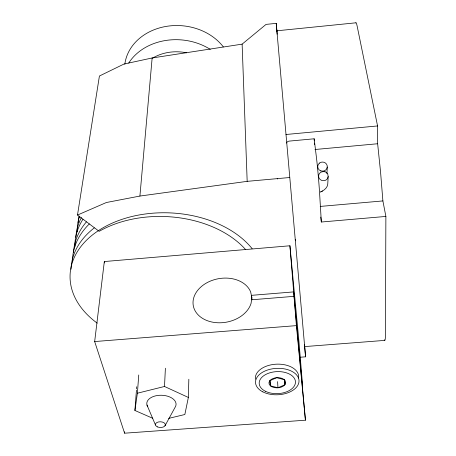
<?xml version="1.0" encoding="UTF-8"?>
<svg xmlns="http://www.w3.org/2000/svg" width="456" height="456" viewBox="0 0 456 456"><rect width="100%" height="100%" fill="white"/><g stroke="black" fill="none" stroke-linecap="round" stroke-linejoin="round"><path stroke-width="0.68" d="M355.777 22.897A21.996 1.79 85.7 0 1 357.151 26.146L377.568 125.953L377.642 143.748L380.566 172.054L382.892 200.931L385.879 216.435L385.411 335.377A22.139 1.841 84.4 0 1 384.237 339.794M168.629 418.391L184.845 414.515L188.362 397.444L188.841 379.249M188.362 397.444L164.502 386.477L165.397 368.231M326.929 173.605L327.26 167.056M325.077 171.798A4.811 4.611 -0.6 0 1 327.773 174.203L328.177 176.58L327.75 184.161C327.34 188.123 323.686 190.625 320.34 192.09M152.76 418.3L134.913 410.474L137.393 393.214L138.749 374.986M134.913 410.474L136.441 390.233M136.549 388.837L136.703 386.739M251.986 299.581L251.387 295.351L293.67 291.903L305.44 420.198L124.591 433.2L124.705 431.792M245.47 249.415A96.94 65.63 2.6 0 0 99.163 231.334L77.491 215.05L106.385 202.51L139.912 196.057L152.144 57.969L242.125 44.141L266.065 24.396L276.228 23.359L276.917 31.15M124.591 433.2L94.666 341.555L104.327 261.544L289.925 245.773L298.931 341.282L302.704 387.036M77.491 215.05L99.414 76.021L123.912 64.074L152.144 57.969M328.177 176.58L327.3 178.803A4.811 4.611 -0.6 0 1 324.17 180.667L321.697 180.439A4.811 4.611 -0.6 0 1 320.351 172.55L321.788 171.855L324.051 171.616M165.021 425.762L175.058 407.368A14.643 8.658 1.9 0 0 161.487 395.255A14.643 8.658 1.9 0 0 147.755 406.723M319.434 163.088C321.104 161.812 323.521 161.726 325.276 162.889A4.788 4.571 -1.4 0 1 325.527 170.156L323.253 171.137L320.779 170.909M320.802 191.873L322.534 190.961M284.857 384.75L284.27 379.688L276.695 377.682L269.758 380.777L270.431 385.827L277.955 387.794L284.857 384.75L284.544 379.945M137.393 393.214L164.502 386.477M139.912 196.057L247.175 181.345L289.731 177.515M277.18 34.206L276.883 30.797L356.005 22.8M285.963 134.497L377.568 125.953M385.879 216.435L321.343 222.015L319.599 193.184A25.445 0.741 85 0 0 316.344 156.739L314.15 138.795L289.321 141.098A2.77 1.744 -5.4 0 0 286.716 143.087M314.976 149.511L377.642 143.748M320.203 206.425L382.892 200.931M251.552 299.791L294.034 296.343M94.666 341.555L296.411 325.624L305.44 420.198M304.5 344.719L304.671 346.588L384.778 340.393M299.923 357.253L305.571 356.82L304.637 346.207M323.692 171.581L325.088 171.844M146.997 405.07L155.473 425.003M104.327 261.544L104.726 262.907M320.756 217.079L321.343 222.015M276.883 30.797L276.929 31.322M277.276 178.638L277.316 179.048M295.266 239.354L295.391 240.774M276.228 23.359L305.571 356.82M289.925 245.773L296.411 325.624M314.15 138.795L314.287 140.927M314.418 143.059L314.509 144.478M277.59 381.621L277.955 387.794M270.146 380.338L270.431 385.827M242.125 44.141L247.175 181.345M320.819 170.903A4.788 4.571 -1.4 0 1 319.474 163.083M152.612 58.134A41.182 33.772 4.3 0 1 186.601 52.822M124.819 64.245A53.865 44.751 4.5 0 1 165.733 26.482A53.865 44.751 4.5 0 1 223.349 46.905M128.723 63.07A54.925 45.058 4.3 0 1 210.256 49.368M255.463 379.215A21.677 13.23 -2.6 0 1 277.1 364.15A21.677 13.23 -2.6 0 1 298.594 378.047M285.57 382.459A12.044 7.347 -2.6 0 1 284.396 383.131M79.39 217.529A91.046 65.806 2.8 0 1 79.39 216.15M78.141 222.642A91.93 65.881 2.8 0 1 78.934 216.418M77.167 231.83A92.517 65.921 2.7 0 1 79.458 216.623M75.873 237.217A93.429 65.977 2.7 0 1 81.373 217.609M74.881 246.605A94.039 66.006 2.6 0 1 82.924 219.29M73.53 252.282A94.985 66.046 2.6 0 1 86.418 221.878M72.51 261.875A95.617 66.063 2.5 0 1 89.342 223.919M97.208 323.139A97.242 66.086 2.5 0 1 109.423 224.432A97.242 66.086 2.5 0 1 252.157 248.697M71.05 269.239A96.586 66.08 2.5 0 1 94.249 227.909M251.86 297.534L251.062 303.4A29.634 22.093 -10.1 0 1 206.22 320.26A29.634 22.093 -10.1 0 1 204.904 283.94A29.634 22.093 -10.1 0 1 250.646 291.903L251.86 297.534M271.827 386.734A8.385 5.084 -2.6 0 0 285.553 383.473A8.385 5.084 -2.6 0 0 274.603 378.007A8.385 5.084 -2.6 0 0 271.827 386.734M262.844 391.869A21.763 13.213 -2.6 0 0 298.583 383.593A21.763 13.213 -2.6 0 0 270.402 369.212A21.763 13.213 -2.6 0 0 262.844 391.869M265.329 391.231A18.154 11.007 -2.6 0 0 295.117 384.288A18.154 11.007 -2.6 0 0 271.554 372.347A18.154 11.007 -2.6 0 0 265.329 391.231M157.451 426.896A4.976 2.867 1.8 0 0 165.328 425.043A4.976 2.867 1.8 0 0 158.357 421.977A4.976 2.867 1.8 0 0 157.451 426.896"/></g></svg>
